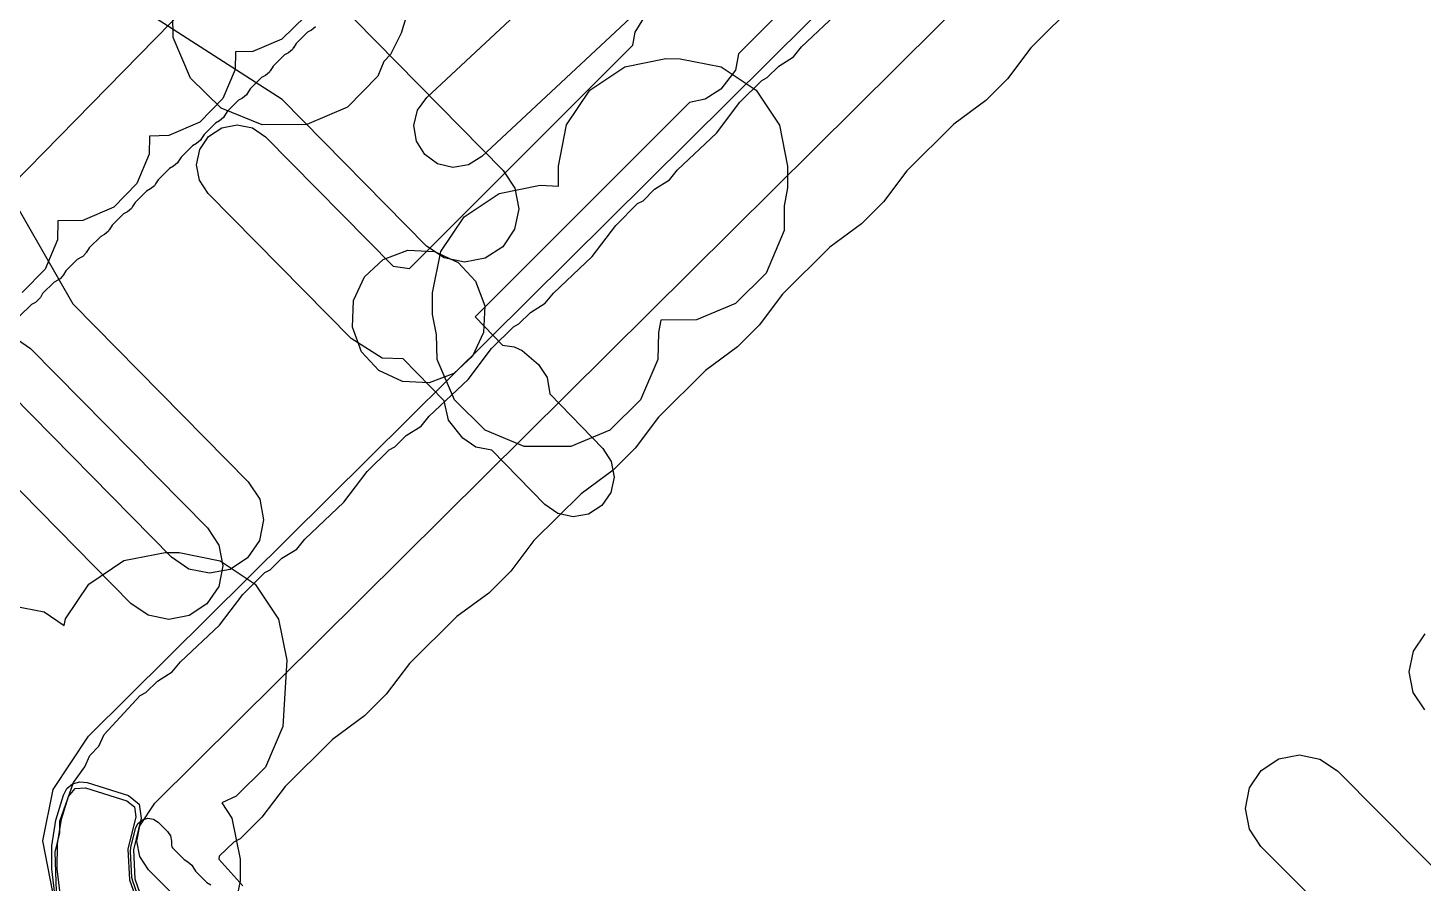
# Model space of a CAD drawing. Header units: metres. Extents: x -2677 to -840, y 169 to 1487.
# Drawn here: x -1714.6 to -1662.7, y 772.6 to 804.4 of the extents above; entities that cross this region are included whole.
import ezdxf

# ---------------------------------------------------------------- set-up
doc = ezdxf.new("R2010")
doc.units = ezdxf.units.M
doc.layers.add('AI_GREENING_EXCLUSIONS', color=1, linetype='Continuous')
doc.layers.add('AI_GREENING_LAWN', color=82, linetype='Continuous')

msp = doc.modelspace()

# ---------------------------------------------------------------- linework, layer by layer
at = {"layer": 'AI_GREENING_EXCLUSIONS'}
for points in [[(-1713.654, 772.235), (-1714.029, 774.149), (-1713.642, 776.061), (-1712.327, 778.033), (-1661.751, 828.2)], [(-1688.541, 825.72), (-1719.926, 793.691)], [(-1701.377, 764.306), (-1710.093, 773.076), (-1710.416, 773.564), (-1710.529, 774.138), (-1710.413, 774.712), (-1709.86, 775.55), (-1659.286, 825.715)], [(-1684.83, 811.593), (-1697.708, 799.581), (-1698.205, 799.273), (-1698.783, 799.179), (-1699.353, 799.313), (-1699.828, 799.655), (-1700.136, 800.152), (-1700.23, 800.73), (-1700.096, 801.3), (-1699.754, 801.775), (-1686.498, 814.139)], [(-1680.297, 811.273), (-1688.171, 803.4), (-1688.279, 802.792), (-1688.823, 802.086), (-1689.4, 801.711), (-1689.982, 801.589), (-1697.954, 793.619), (-1696.936, 792.57), (-1696.504, 792.504), (-1696.204, 792.369), (-1695.6, 791.855), (-1695.282, 791.364), (-1695.182, 790.762), (-1693.213, 788.733), (-1692.895, 788.241), (-1692.79, 787.665), (-1692.913, 787.093), (-1693.245, 786.611), (-1693.737, 786.294), (-1694.312, 786.188), (-1694.885, 786.311), (-1695.366, 786.644), (-1697.329, 788.667), (-1697.935, 788.784), (-1698.417, 789.116), (-1698.939, 789.782), (-1699.105, 790.498), (-1700.625, 792.064), (-1701.407, 792.093), (-1702.565, 792.817), (-1707.879, 798.207), (-1708.2, 798.696), (-1708.311, 799.27), (-1708.192, 799.844), (-1707.864, 800.328), (-1707.375, 800.65), (-1706.8, 800.76), (-1706.227, 800.641), (-1705.742, 800.313), (-1700.999, 795.502), (-1700.398, 795.417), (-1692.092, 803.722), (-1692.007, 804.206), (-1691.582, 804.884)], [(-1702.44, 804.669), (-1696.909, 799.058), (-1696.48, 798.406), (-1696.333, 797.64), (-1696.491, 796.876), (-1696.929, 796.23), (-1697.581, 795.801), (-1698.347, 795.654), (-1699.112, 795.812), (-1699.757, 796.25), (-1705.133, 801.703), (-1714.063, 807.451)], [(-1700.48, 804.893), (-1700.707, 804.168), (-1701.099, 803.378), (-1701.348, 803.111), (-1701.577, 802.562), (-1702.7, 801.418), (-1704.209, 800.771), (-1705.87, 800.755), (-1707.392, 801.375), (-1708.536, 802.498), (-1709.183, 804.007), (-1709.199, 805.668)], [(-1675.547, 805.361), (-1677.3, 803.62), (-1678.168, 802.47), (-1678.978, 801.659), (-1680.161, 800.783), (-1681.915, 799.043), (-1682.783, 797.892), (-1683.593, 797.082), (-1684.776, 796.206), (-1686.529, 794.465), (-1687.397, 793.315), (-1688.208, 792.504), (-1689.391, 791.628), (-1691.144, 789.888), (-1692.012, 788.737), (-1692.823, 787.927), (-1694.008, 787.048), (-1695.771, 785.306), (-1696.634, 784.167), (-1697.444, 783.357), (-1698.633, 782.481), (-1700.395, 780.738), (-1701.258, 779.599), (-1702.069, 778.789), (-1703.257, 777.913), (-1705.019, 776.17), (-1705.883, 775.031), (-1706.693, 774.221), (-1706.923, 774.104), (-1707.467, 773.581), (-1707.481, 773.469), (-1706.593, 772.476)], [(-1713.48, 771.173), (-1713.565, 773.723), (-1713.387, 774.444), (-1713.387, 774.876), (-1712.878, 776.316), (-1712.458, 776.894), (-1712.281, 777.316), (-1711.944, 777.664), (-1711.745, 778.106), (-1710.401, 779.549), (-1710.193, 779.657), (-1709.767, 780.082), (-1709.213, 780.425), (-1708.91, 780.798), (-1707.457, 782.161), (-1706.587, 783.307), (-1705.776, 784.117), (-1705.569, 784.224), (-1705.143, 784.65), (-1704.588, 784.993), (-1704.286, 785.365), (-1702.832, 786.73), (-1701.962, 787.875), (-1701.152, 788.685), (-1700.944, 788.792), (-1700.518, 789.218), (-1699.964, 789.561), (-1699.662, 789.934), (-1698.208, 791.297), (-1697.341, 792.445), (-1696.53, 793.255), (-1696.327, 793.361), (-1695.898, 793.79), (-1695.347, 794.132), (-1695.048, 794.503), (-1693.6, 795.866), (-1692.726, 797.023), (-1691.915, 797.833), (-1691.712, 797.938), (-1691.283, 798.367), (-1690.732, 798.709), (-1690.433, 799.08), (-1688.986, 800.443), (-1688.111, 801.6), (-1687.301, 802.41), (-1687.097, 802.516), (-1686.668, 802.945), (-1686.117, 803.287), (-1685.819, 803.658), (-1684.371, 805.02)], [(-1704.259, 804.797), (-1705.136, 803.942), (-1706.22, 803.489), (-1706.863, 803.472), (-1706.88, 802.819), (-1707.333, 801.735), (-1708.188, 800.858), (-1709.339, 800.36), (-1710.054, 800.343), (-1710.071, 799.664), (-1710.524, 798.58), (-1711.379, 797.703), (-1712.53, 797.205), (-1713.466, 797.188), (-1713.483, 796.484), (-1713.936, 795.4), (-1714.791, 794.523)], [(-1715.738, 799.006), (-1712.903, 794.1), (-1706.391, 787.495), (-1705.962, 786.843), (-1705.815, 786.077), (-1705.973, 785.312), (-1706.411, 784.667), (-1707.063, 784.238), (-1707.83, 784.091), (-1708.594, 784.249), (-1709.24, 784.687), (-1715.931, 791.474)], [(-1715.126, 792.89), (-1714.48, 792.452), (-1707.906, 785.783), (-1707.477, 785.131), (-1707.33, 784.365), (-1707.487, 783.601), (-1707.926, 782.955), (-1708.578, 782.526), (-1709.344, 782.379), (-1710.108, 782.537), (-1710.754, 782.975), (-1716.864, 789.172)], [(-1715.51, 782.961), (-1713.979, 782.657), (-1713.224, 782.152), (-1713.176, 782.396), (-1712.308, 783.693), (-1711.011, 784.561), (-1709.48, 784.865), (-1708.958, 784.86), (-1707.427, 784.556), (-1706.13, 783.688), (-1705.262, 782.391), (-1704.958, 780.86), (-1705.105, 778.393), (-1705.752, 776.884), (-1706.832, 775.804), (-1707.375, 775.561), (-1706.996, 774.994), (-1706.692, 773.463), (-1706.692, 772.657), (-1706.823, 771.998)], [(-1662.657, 779.016), (-1663.088, 779.667), (-1663.237, 780.433), (-1663.082, 781.197), (-1662.645, 781.844)], [(-1663.32, 768.513), (-1668.747, 773.935), (-1669.178, 774.585), (-1669.327, 775.351), (-1669.172, 776.116), (-1668.736, 776.763), (-1668.085, 777.194), (-1667.319, 777.343), (-1666.554, 777.188), (-1665.907, 776.751), (-1661.22, 772.026)], [(-1713.578, 772.166), (-1713.694, 773.109), (-1713.684, 773.964), (-1713.542, 774.916), (-1713.259, 775.852), (-1713.129, 776.093), (-1712.916, 776.265), (-1712.653, 776.342), (-1712.381, 776.313), (-1710.843, 775.831), (-1710.443, 775.507), (-1710.372, 774.997), (-1710.659, 773.819), (-1710.603, 772.735), (-1710.242, 771.712)], [(-1713.38, 772.192), (-1713.495, 773.107), (-1713.478, 774.033), (-1713.328, 774.956), (-1713.068, 775.793), (-1712.823, 776.088), (-1712.441, 776.122), (-1710.903, 775.64), (-1710.617, 775.409), (-1710.566, 775.045), (-1710.86, 773.838), (-1710.801, 772.696), (-1710.421, 771.618)]]:
    msp.add_lwpolyline(points, dxfattribs=at)
for points in [[(-1694.862, 799.222), (-1694.558, 800.753), (-1693.69, 802.05), (-1692.393, 802.918), (-1690.862, 803.222), (-1690.34, 803.217), (-1688.809, 802.913), (-1687.512, 802.045), (-1686.644, 800.748), (-1686.34, 799.217), (-1686.34, 798.411), (-1686.471, 797.752), (-1686.471, 796.827), (-1687.134, 795.241), (-1688.278, 794.118), (-1689.723, 793.514), (-1691.054, 793.498), (-1691.144, 793.044), (-1691.16, 792.042), (-1691.807, 790.533), (-1692.951, 789.41), (-1694.396, 788.806), (-1696.134, 788.806), (-1697.579, 789.41), (-1698.723, 790.533), (-1699.37, 792.042), (-1699.386, 792.962), (-1699.535, 793.712), (-1699.535, 794.514), (-1699.231, 796.045), (-1698.363, 797.342), (-1697.066, 798.21), (-1695.535, 798.514), (-1694.862, 798.479), (-1694.862, 799.222)], [(-1697.638, 793.045), (-1698.047, 792.163), (-1698.746, 791.516), (-1699.663, 791.175), (-1700.649, 791.214), (-1701.531, 791.623), (-1702.178, 792.322), (-1702.519, 793.239), (-1702.48, 794.225), (-1702.071, 795.107), (-1701.372, 795.754), (-1700.455, 796.095), (-1699.469, 796.056), (-1698.587, 795.647), (-1697.94, 794.948), (-1697.599, 794.031), (-1697.638, 793.045)]]:
    msp.add_lwpolyline(points, close=True, dxfattribs=at)
at = {"layer": 'AI_GREENING_LAWN'}
for points in [[(-1703.893, 804.404), (-1704.039, 804.282), (-1704.183, 804.202), (-1704.611, 803.781), (-1704.706, 803.625), (-1704.712, 803.628), (-1704.748, 803.561), (-1704.893, 803.438), (-1705.038, 803.358), (-1705.466, 802.937), (-1705.561, 802.781), (-1705.566, 802.784), (-1705.602, 802.717), (-1705.748, 802.594), (-1705.892, 802.514), (-1706.32, 802.093), (-1706.415, 801.937), (-1706.421, 801.94), (-1706.457, 801.873), (-1706.602, 801.751), (-1706.747, 801.67), (-1707.175, 801.249), (-1707.269, 801.093), (-1707.275, 801.097), (-1707.311, 801.029), (-1707.457, 800.907), (-1707.601, 800.826), (-1708.029, 800.405), (-1708.124, 800.249), (-1708.13, 800.253), (-1708.166, 800.185), (-1708.311, 800.063), (-1708.456, 799.982), (-1708.883, 799.562), (-1708.978, 799.405), (-1708.984, 799.409), (-1709.02, 799.341), (-1709.166, 799.219), (-1709.31, 799.139), (-1709.738, 798.718), (-1709.833, 798.561), (-1709.838, 798.565), (-1709.875, 798.497), (-1710.02, 798.375), (-1710.164, 798.295), (-1710.592, 797.874), (-1710.687, 797.718), (-1710.693, 797.721), (-1710.729, 797.653), (-1710.875, 797.531), (-1711.019, 797.451), (-1711.447, 797.03), (-1711.542, 796.874), (-1711.547, 796.877), (-1711.583, 796.809), (-1711.729, 796.687), (-1711.873, 796.607), (-1712.301, 796.187), (-1712.396, 796.031), (-1712.398, 796.033), (-1712.424, 795.983), (-1712.54, 795.868), (-1712.59, 795.844), (-1712.589, 795.842), (-1712.746, 795.749), (-1713.174, 795.327), (-1713.256, 795.184), (-1713.38, 795.041), (-1713.449, 795.005), (-1713.445, 795), (-1713.603, 794.907), (-1714.03, 794.486), (-1714.11, 794.347), (-1714.301, 794.159), (-1714.442, 794.081), (-1714.886, 793.644)], [(-1710.359, 771.732), (-1710.681, 772.647), (-1710.709, 772.787), (-1710.759, 773.757), (-1710.746, 773.899), (-1710.577, 774.608), (-1710.486, 774.799), (-1710.324, 774.934), (-1710.121, 774.991), (-1709.913, 774.96), (-1709.736, 774.845), (-1709.386, 774.493), (-1709.278, 774.331), (-1709.241, 774.139), (-1709.242, 773.971), (-1709.233, 773.926), (-1709.233, 773.926), (-1709.207, 773.887), (-1708.773, 773.453), (-1708.63, 773.371), (-1708.485, 773.248), (-1708.45, 773.179), (-1708.444, 773.183), (-1708.351, 773.026), (-1707.927, 772.601), (-1707.783, 772.519)]]:
    msp.add_lwpolyline(points, dxfattribs=at)

doc.saveas('drawing.dxf')
